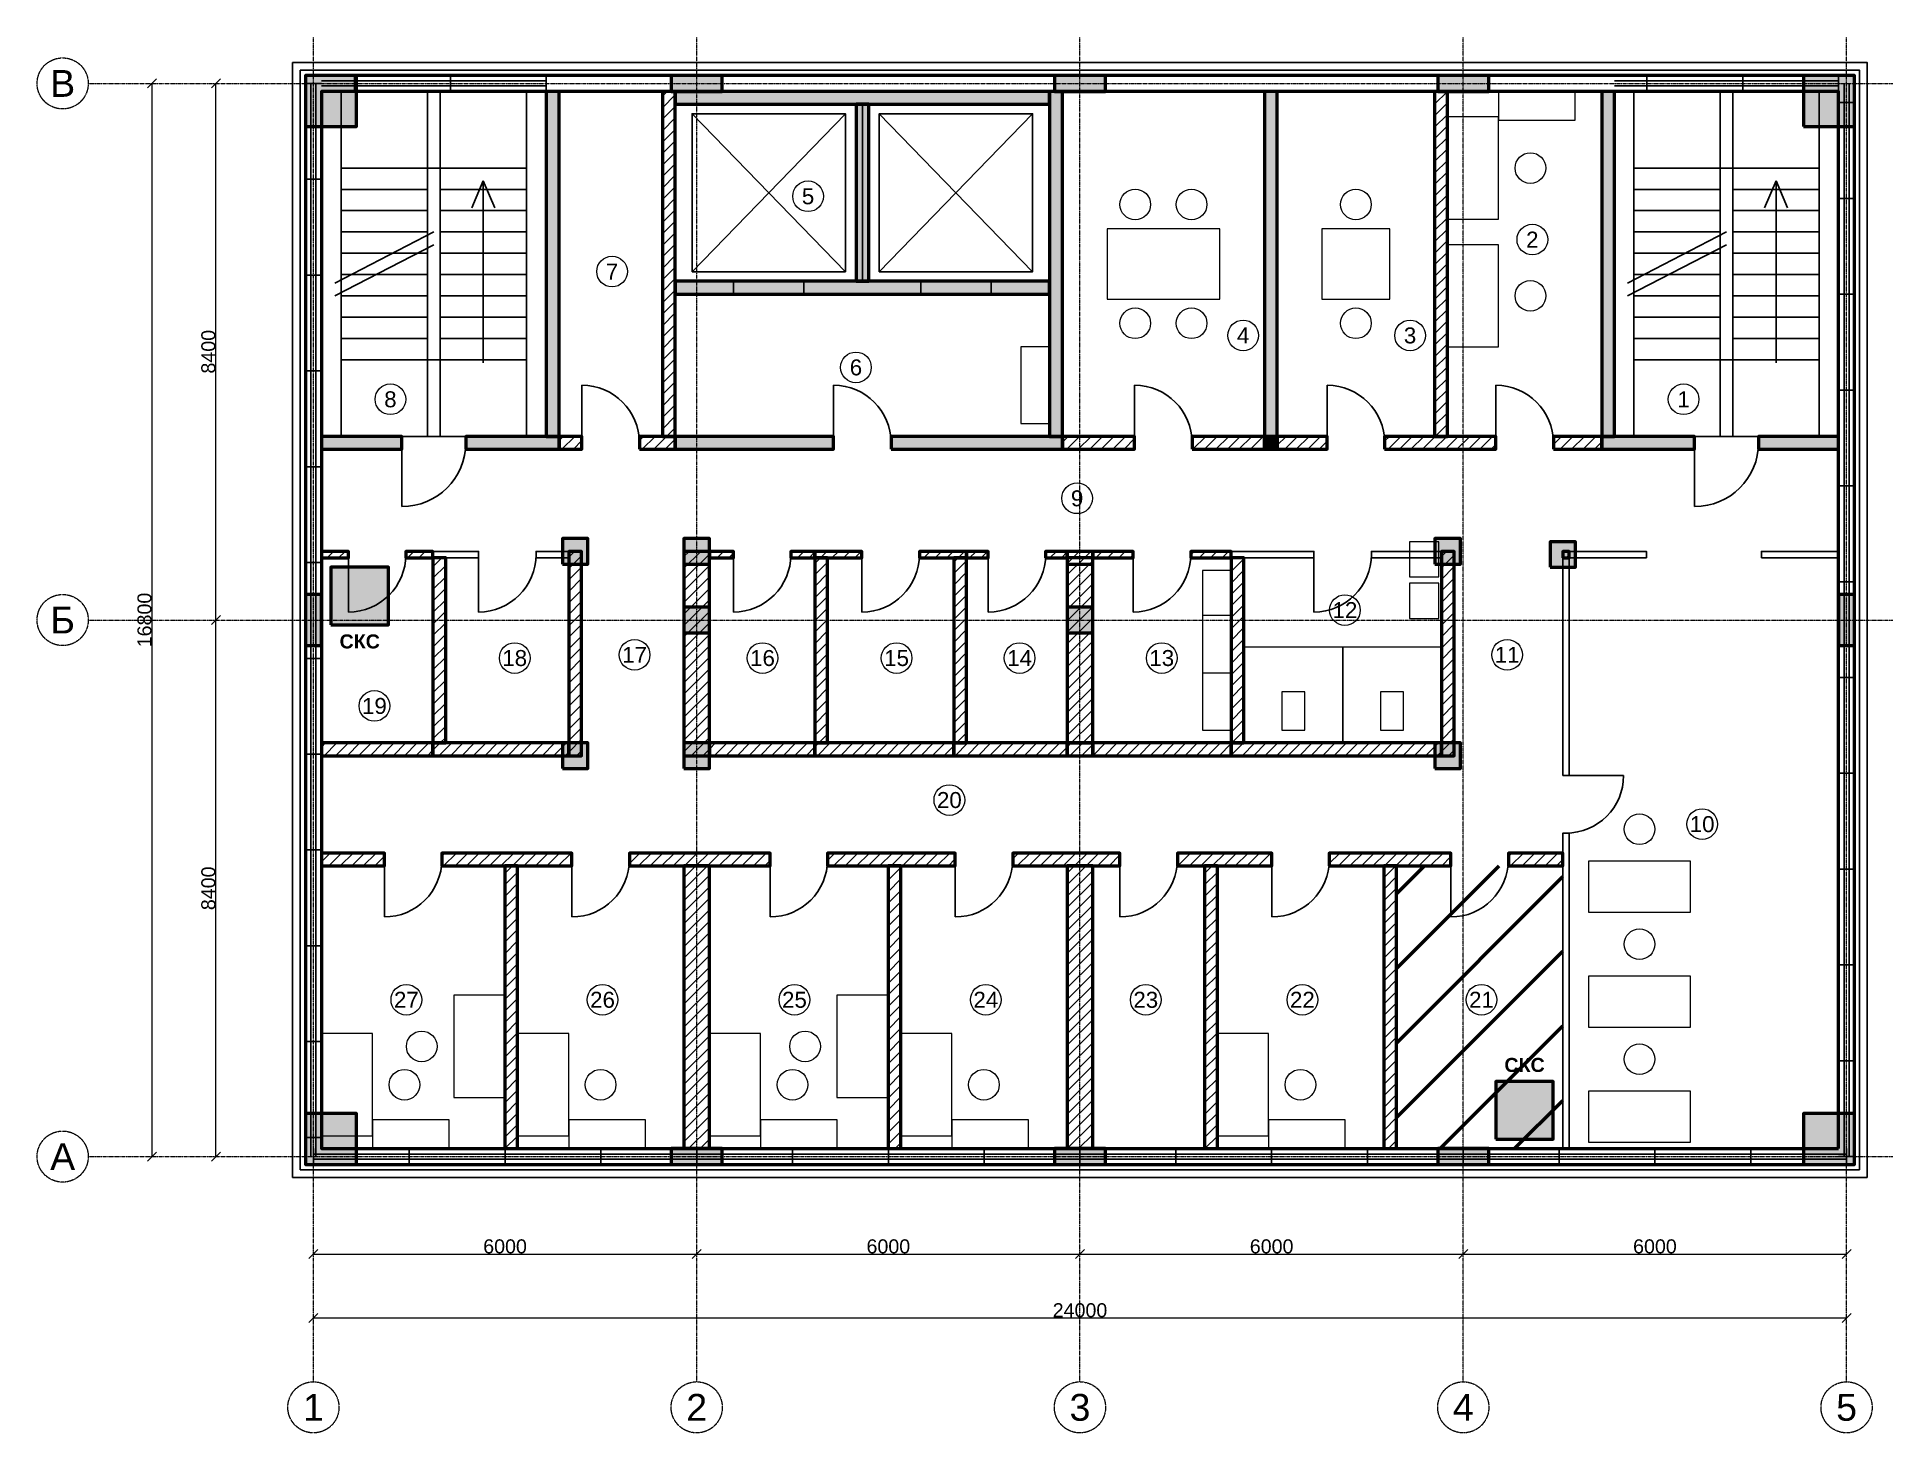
# Model space of a CAD drawing. Header units: millimetres. Extents: x -4325 to 24725, y -4325 to 17525.
import ezdxf
from ezdxf.enums import TextEntityAlignment as Align

# ---------------------------------------------------------------- set-up
doc = ezdxf.new("R2010")
doc.units = ezdxf.units.MM
doc.linetypes.add('CENTER2', pattern=[2.541, 1.587, -0.318, 0.318, -0.318])
for name, color, linetype, lineweight in [('A-ANNO-ROOM', 7, 'CONTINUOUS', 18), ('A-DIMS', 8, 'CONTINUOUS', 13), ('A-DOOR', 3, 'CONTINUOUS', 25), ('A-ELEV', 7, 'CONTINUOUS', 25), ('A-FACADE-PANEL', 8, 'CONTINUOUS', 25), ('A-FURN', 8, 'CONTINUOUS', 18), ('A-GLAZ-RIBBON', 5, 'CONTINUOUS', 25), ('A-GRID', 8, 'CENTER2', 13), ('A-HATCH', 9, 'CONTINUOUS', 9), ('A-OUTLINE', 7, 'CONTINUOUS', 50), ('A-SANI', 8, 'CONTINUOUS', 18), ('A-STAIR', 7, 'CONTINUOUS', 25), ('A-WALL-BLOCK', 9, 'CONTINUOUS', 50), ('A-WALL-GLASS', 4, 'CONTINUOUS', 25), ('A-WALL-RC', 7, 'CONTINUOUS', 50), ('E-SCS-RISER', 1, 'CONTINUOUS', 50), ('E-SERVER-ROOM', 1, 'CONTINUOUS', 50)]:
    doc.layers.add(name, color=color, linetype=linetype, lineweight=lineweight)
doc.styles.add('Arial-Bold', font='arialbd.ttf')
doc.styles.get("Standard").update_dxf_attribs({"font": 'arial.ttf'})

msp = doc.modelspace()

# ---------------------------------------------------------------- hatches: boundary and pattern name
at = {"layer": 'A-HATCH'}
h = msp.add_hatch(dxfattribs=at)
h.set_pattern_fill('ANSI31', scale=40)
h.paths.add_polyline_path([(5463, 11275), (5663, 11275), (5663, 16675), (5663, 16675), (5463, 16675), (5463, 16675)])
h = msp.add_hatch(dxfattribs=at)
h.set_pattern_fill('ANSI31', scale=40)
h.paths.add_polyline_path([(17551, 11275), (17751, 11275), (17751, 16675), (17751, 16675), (17551, 16675), (17551, 16675)])
h = msp.add_hatch(dxfattribs=at)
h.set_pattern_fill('ANSI31', scale=40)
h.paths.add_polyline_path([(3845, 11075), (4204, 11075), (4204, 11275), (3845, 11275)])
h = msp.add_hatch(dxfattribs=at)
h.set_pattern_fill('ANSI31', scale=40)
h.paths.add_polyline_path([(5104, 11075), (5663, 11075), (5663, 11275), (5104, 11275)])
h = msp.add_hatch(dxfattribs=at)
h.set_pattern_fill('ANSI31', scale=40)
h.paths.add_polyline_path([(11724, 11075), (12855.5, 11075), (12855.5, 11275), (11724, 11275)])
h = msp.add_hatch(dxfattribs=at)
h.set_pattern_fill('ANSI31', scale=40)
h.paths.add_polyline_path([(13755.5, 11075), (14887, 11075), (14887, 11275), (13755.5, 11275)])
h = msp.add_hatch(dxfattribs=at)
h.set_pattern_fill('ANSI31', scale=40)
h.paths.add_polyline_path([(15087, 11075), (15869, 11075), (15869, 11275), (15087, 11275)])
h = msp.add_hatch(dxfattribs=at)
h.set_pattern_fill('ANSI31', scale=40)
h.paths.add_polyline_path([(16769, 11075), (18510, 11075), (18510, 11275), (16769, 11275)])
h = msp.add_hatch(dxfattribs=at)
h.set_pattern_fill('ANSI31', scale=40)
h.paths.add_polyline_path([(19410, 11075), (20169, 11075), (20169, 11275), (19410, 11275)])
h = msp.add_hatch(dxfattribs=at)
h.set_pattern_fill('ANSI31', scale=40)
h.paths.add_polyline_path([(125, 9375), (125, 9375), (548, 9375), (548, 9475), (125, 9475), (125, 9475)])
h = msp.add_hatch(dxfattribs=at)
h.set_pattern_fill('ANSI31', scale=40)
h.paths.add_polyline_path([(1448, 9375), (1871, 9375), (1871, 9475), (1448, 9475)])
h = msp.add_hatch(dxfattribs=at)
h.set_pattern_fill('ANSI31', scale=40)
h.paths.add_polyline_path([(1871, 6475), (2071, 6475), (2071, 9375), (1871, 9375)])
h = msp.add_hatch(dxfattribs=at)
h.set_pattern_fill('ANSI31', scale=40)
h.paths.add_polyline_path([(3998, 6275), (4198, 6275), (4198, 9475), (3998, 9475)])
h = msp.add_hatch(dxfattribs=at)
h.set_pattern_fill('ANSI31', scale=40)
h.paths.add_polyline_path([(5800, 6275), (6200, 6275), (6200, 9475), (5800, 9475)])
h = msp.add_hatch(dxfattribs=at)
h.set_pattern_fill('ANSI31', scale=40)
h.paths.add_polyline_path([(6200, 9375), (6574.5, 9375), (6574.5, 9475), (6200, 9475)])
h = msp.add_hatch(dxfattribs=at)
h.set_pattern_fill('ANSI31', scale=40)
h.paths.add_polyline_path([(7474.5, 9375), (7849, 9375), (7849, 9475), (7474.5, 9475)])
h = msp.add_hatch(dxfattribs=at)
h.set_pattern_fill('ANSI31', scale=40)
h.paths.add_polyline_path([(7849, 9375), (8587, 9375), (8587, 9475), (7849, 9475)])
h = msp.add_hatch(dxfattribs=at)
h.set_pattern_fill('ANSI31', scale=40)
h.paths.add_polyline_path([(7849, 6475), (8049, 6475), (8049, 9375), (7849, 9375)])
h = msp.add_hatch(dxfattribs=at)
h.set_pattern_fill('ANSI31', scale=40)
h.paths.add_polyline_path([(9487, 9375), (10225, 9375), (10225, 9475), (9487, 9475)])
h = msp.add_hatch(dxfattribs=at)
h.set_pattern_fill('ANSI31', scale=40)
h.paths.add_polyline_path([(10025, 6475), (10225, 6475), (10225, 9375), (10025, 9375)])
h = msp.add_hatch(dxfattribs=at)
h.set_pattern_fill('ANSI31', scale=40)
h.paths.add_polyline_path([(10225, 9375), (10562.5, 9375), (10562.5, 9475), (10225, 9475)])
h = msp.add_hatch(dxfattribs=at)
h.set_pattern_fill('ANSI31', scale=40)
h.paths.add_polyline_path([(11462.5, 9375), (11800, 9375), (11800, 9475), (11462.5, 9475)])
h = msp.add_hatch(dxfattribs=at)
h.set_pattern_fill('ANSI31', scale=40)
h.paths.add_polyline_path([(11800, 9275), (12200, 9275), (12200, 9475), (11800, 9475)])
h = msp.add_hatch(dxfattribs=at)
h.set_pattern_fill('ANSI31', scale=40)
h.paths.add_polyline_path([(11800, 6475), (12200, 6475), (12200, 9375), (11800, 9375)])
h = msp.add_hatch(dxfattribs=at)
h.set_pattern_fill('ANSI31', scale=40)
h.paths.add_polyline_path([(12200, 9375), (12833.5, 9375), (12833.5, 9475), (12200, 9475)])
h = msp.add_hatch(dxfattribs=at)
h.set_pattern_fill('ANSI31', scale=40)
h.paths.add_polyline_path([(13733.5, 9375), (14367, 9375), (14367, 9475), (13733.5, 9475)])
h = msp.add_hatch(dxfattribs=at)
h.set_pattern_fill('ANSI31', scale=40)
h.paths.add_polyline_path([(14367, 6475), (14567, 6475), (14567, 9375), (14367, 9375)])
h = msp.add_hatch(dxfattribs=at)
h.set_pattern_fill('ANSI31', scale=40)
h.paths.add_polyline_path([(17657, 6275), (17857, 6275), (17857, 9475), (17657, 9475)])
h = msp.add_hatch(dxfattribs=at)
h.set_pattern_fill('ANSI31', scale=40)
h.paths.add_polyline_path([(19559, 9375), (19659, 9375), (19659, 9475), (19559, 9475)])
h = msp.add_hatch(dxfattribs=at)
h.set_pattern_fill('ANSI31', scale=40)
h.paths.add_polyline_path([(125, 6275), (125, 6275), (1871, 6275), (1871, 6475), (125, 6475), (125, 6475)])
h = msp.add_hatch(dxfattribs=at)
h.set_pattern_fill('ANSI31', scale=40)
h.paths.add_polyline_path([(1871, 6275), (3998, 6275), (3998, 6475), (1871, 6475)])
h = msp.add_hatch(dxfattribs=at)
h.set_pattern_fill('ANSI31', scale=40)
h.paths.add_polyline_path([(6200, 6275), (7849, 6275), (7849, 6475), (6200, 6475)])
h = msp.add_hatch(dxfattribs=at)
h.set_pattern_fill('ANSI31', scale=40)
h.paths.add_polyline_path([(7849, 6275), (10025, 6275), (10025, 6475), (7849, 6475)])
h = msp.add_hatch(dxfattribs=at)
h.set_pattern_fill('ANSI31', scale=40)
h.paths.add_polyline_path([(10025, 6275), (11800, 6275), (11800, 6475), (10025, 6475)])
h = msp.add_hatch(dxfattribs=at)
h.set_pattern_fill('ANSI31', scale=40)
h.paths.add_polyline_path([(11800, 6275), (12200, 6275), (12200, 6475), (11800, 6475)])
h = msp.add_hatch(dxfattribs=at)
h.set_pattern_fill('ANSI31', scale=40)
h.paths.add_polyline_path([(12200, 6275), (14367, 6275), (14367, 6475), (12200, 6475)])
h = msp.add_hatch(dxfattribs=at)
h.set_pattern_fill('ANSI31', scale=40)
h.paths.add_polyline_path([(14367, 6275), (17657, 6275), (17657, 6475), (14367, 6475)])
h = msp.add_hatch(dxfattribs=at)
h.set_pattern_fill('ANSI31', scale=40)
h.paths.add_polyline_path([(125, 4552), (125, 4552), (1110.5, 4552), (1110.5, 4752), (125, 4752), (125, 4752)])
h = msp.add_hatch(dxfattribs=at)
h.set_pattern_fill('ANSI31', scale=40)
h.paths.add_polyline_path([(2010.5, 4552), (4048, 4552), (4048, 4752), (2010.5, 4752)])
h = msp.add_hatch(dxfattribs=at)
h.set_pattern_fill('ANSI31', scale=40)
h.paths.add_polyline_path([(4948, 4552), (7148, 4552), (7148, 4752), (4948, 4752)])
h = msp.add_hatch(dxfattribs=at)
h.set_pattern_fill('ANSI31', scale=40)
h.paths.add_polyline_path([(8048, 4552), (10048, 4552), (10048, 4752), (8048, 4752)])
h = msp.add_hatch(dxfattribs=at)
h.set_pattern_fill('ANSI31', scale=40)
h.paths.add_polyline_path([(10948, 4552), (12625.5, 4552), (12625.5, 4752), (10948, 4752)])
h = msp.add_hatch(dxfattribs=at)
h.set_pattern_fill('ANSI31', scale=40)
h.paths.add_polyline_path([(13525.5, 4552), (15003, 4552), (15003, 4752), (13525.5, 4752)])
h = msp.add_hatch(dxfattribs=at)
h.set_pattern_fill('ANSI31', scale=40)
h.paths.add_polyline_path([(15903, 4552), (17807, 4552), (17807, 4752), (15903, 4752)])
h = msp.add_hatch(dxfattribs=at)
h.set_pattern_fill('ANSI31', scale=40)
h.paths.add_polyline_path([(18707, 4552), (19559, 4552), (19559, 4752), (18707, 4752)])
h = msp.add_hatch(dxfattribs=at)
h.set_pattern_fill('ANSI31', scale=40)
h.paths.add_polyline_path([(2996, 125), (3196, 125), (3196, 125), (3196, 4552), (2996, 4552), (2996, 125)])
h = msp.add_hatch(dxfattribs=at)
h.set_pattern_fill('ANSI31', scale=40)
h.paths.add_polyline_path([(5800, 125), (6200, 125), (6200, 125), (6200, 4552), (5800, 4552), (5800, 125)])
h = msp.add_hatch(dxfattribs=at)
h.set_pattern_fill('ANSI31', scale=40)
h.paths.add_polyline_path([(8996, 125), (9196, 125), (9196, 125), (9196, 4552), (8996, 4552), (8996, 125)])
h = msp.add_hatch(dxfattribs=at)
h.set_pattern_fill('ANSI31', scale=40)
h.paths.add_polyline_path([(11800, 125), (12200, 125), (12200, 125), (12200, 4552), (11800, 4552), (11800, 125)])
h = msp.add_hatch(dxfattribs=at)
h.set_pattern_fill('ANSI31', scale=40)
h.paths.add_polyline_path([(13951, 125), (14151, 125), (14151, 125), (14151, 4552), (13951, 4552), (13951, 125)])
h = msp.add_hatch(dxfattribs=at)
h.set_pattern_fill('ANSI31', scale=40)
h.paths.add_polyline_path([(16755, 125), (16955, 125), (16955, 125), (16955, 4552), (16755, 4552), (16755, 125)])
at = {"layer": 'A-WALL-RC'}
h = msp.add_hatch(color=7, dxfattribs=at)
h.dxf.hatch_style = 1
h.paths.add_polyline_path([(-125, 16125), (675, 16125), (675, 16925), (-125, 16925)])
h = msp.add_hatch(color=7, dxfattribs=at)
h.dxf.hatch_style = 1
h.paths.add_polyline_path([(5600, 16675), (6400, 16675), (6400, 16925), (5600, 16925)])
h = msp.add_hatch(color=7, dxfattribs=at)
h.dxf.hatch_style = 1
h.paths.add_polyline_path([(11600, 16675), (12400, 16675), (12400, 16925), (11600, 16925)])
h = msp.add_hatch(color=7, dxfattribs=at)
h.dxf.hatch_style = 1
h.paths.add_polyline_path([(17600, 16675), (18400, 16675), (18400, 16925), (17600, 16925)])
h = msp.add_hatch(color=7, dxfattribs=at)
h.dxf.hatch_style = 1
h.paths.add_polyline_path([(23325, 16125), (24125, 16125), (24125, 16925), (23325, 16925)])
h = msp.add_hatch(color=7, dxfattribs=at)
h.dxf.hatch_style = 1
h.paths.add_polyline_path([(3645, 11275), (3845, 11275), (3845, 16675), (3845, 16675), (3645, 16675), (3645, 16675)])
h = msp.add_hatch(color=7, dxfattribs=at)
h.dxf.hatch_style = 1
h.paths.add_polyline_path([(5663, 16475), (11524, 16475), (11524, 16675), (11524, 16675), (5663, 16675), (5663, 16675)])
h = msp.add_hatch(color=7, dxfattribs=at)
h.dxf.hatch_style = 1
h.paths.add_polyline_path([(11524, 11275), (11724, 11275), (11724, 16675), (11724, 16675), (11524, 16675), (11524, 16675)])
h = msp.add_hatch(color=7, dxfattribs=at)
h.dxf.hatch_style = 1
h.paths.add_polyline_path([(14887, 11275), (15087, 11275), (15087, 16675), (15087, 16675), (14887, 16675), (14887, 16675)])
h = msp.add_hatch(color=7, dxfattribs=at)
h.dxf.hatch_style = 1
h.paths.add_polyline_path([(20169, 11275), (20369, 11275), (20369, 16675), (20369, 16675), (20169, 16675), (20169, 16675)])
h = msp.add_hatch(color=7, dxfattribs=at)
h.dxf.hatch_style = 1
h.paths.add_polyline_path([(8494, 13703), (8694, 13703), (8694, 16475), (8494, 16475)])
h = msp.add_hatch(color=7, dxfattribs=at)
h.dxf.hatch_style = 1
h.paths.add_polyline_path([(5663, 13503), (11524, 13503), (11524, 13703), (5663, 13703)])
h = msp.add_hatch(color=7, dxfattribs=at)
h.dxf.hatch_style = 1
h.paths.add_polyline_path([(125, 11075), (125, 11075), (1385, 11075), (1385, 11275), (125, 11275), (125, 11275)])
h = msp.add_hatch(color=7, dxfattribs=at)
h.dxf.hatch_style = 1
h.paths.add_polyline_path([(2385, 11075), (3845, 11075), (3845, 11275), (2385, 11275)])
h = msp.add_hatch(color=7, dxfattribs=at)
h.dxf.hatch_style = 1
h.paths.add_polyline_path([(5663, 11075), (8143.5, 11075), (8143.5, 11275), (5663, 11275)])
h = msp.add_hatch(color=7, dxfattribs=at)
h.dxf.hatch_style = 1
h.paths.add_polyline_path([(9043.5, 11075), (11724, 11075), (11724, 11275), (9043.5, 11275)])
h = msp.add_hatch(color=7, dxfattribs=at)
h.dxf.hatch_style = 1
h.paths.add_polyline_path([(14887, 11075), (15087, 11075), (15087, 11275), (14887, 11275)])
h = msp.add_hatch(color=7, dxfattribs=at)
h.dxf.hatch_style = 1
h.paths.add_polyline_path([(20169, 11075), (21622, 11075), (21622, 11275), (20169, 11275)])
h = msp.add_hatch(color=7, dxfattribs=at)
h.dxf.hatch_style = 1
h.paths.add_polyline_path([(22622, 11075), (23875, 11075), (23875, 11075), (23875, 11275), (23875, 11275), (22622, 11275)])
h = msp.add_hatch(color=7, dxfattribs=at)
h.dxf.hatch_style = 1
h.paths.add_polyline_path([(3898, 9275), (4298, 9275), (4298, 9675), (3898, 9675)])
h = msp.add_hatch(color=7, dxfattribs=at)
h.dxf.hatch_style = 1
h.paths.add_polyline_path([(5800, 9275), (6200, 9275), (6200, 9675), (5800, 9675)])
h = msp.add_hatch(color=7, dxfattribs=at)
h.dxf.hatch_style = 1
h.paths.add_polyline_path([(17557, 9275), (17957, 9275), (17957, 9675), (17557, 9675)])
h = msp.add_hatch(color=7, dxfattribs=at)
h.dxf.hatch_style = 1
h.paths.add_polyline_path([(19359, 9225), (19759, 9225), (19759, 9625), (19359, 9625)])
h = msp.add_hatch(color=7, dxfattribs=at)
h.dxf.hatch_style = 1
h.paths.add_polyline_path([(-125, 8000), (125, 8000), (125, 8800), (-125, 8800)])
h = msp.add_hatch(color=7, dxfattribs=at)
h.dxf.hatch_style = 1
h.paths.add_polyline_path([(23875, 8000), (24125, 8000), (24125, 8800), (23875, 8800)])
h = msp.add_hatch(color=7, dxfattribs=at)
h.dxf.hatch_style = 1
h.paths.add_polyline_path([(5800, 8200), (6200, 8200), (6200, 8600), (5800, 8600)])
h = msp.add_hatch(color=7, dxfattribs=at)
h.dxf.hatch_style = 1
h.paths.add_polyline_path([(11800, 8200), (12200, 8200), (12200, 8600), (11800, 8600)])
h = msp.add_hatch(color=7, dxfattribs=at)
h.dxf.hatch_style = 1
h.paths.add_polyline_path([(3898, 6075), (4298, 6075), (4298, 6475), (3898, 6475)])
h = msp.add_hatch(color=7, dxfattribs=at)
h.dxf.hatch_style = 1
h.paths.add_polyline_path([(5800, 6075), (6200, 6075), (6200, 6475), (5800, 6475)])
h = msp.add_hatch(color=7, dxfattribs=at)
h.dxf.hatch_style = 1
h.paths.add_polyline_path([(17557, 6075), (17957, 6075), (17957, 6475), (17557, 6475)])
h = msp.add_hatch(color=7, dxfattribs=at)
h.dxf.hatch_style = 1
h.paths.add_polyline_path([(-125, -125), (675, -125), (675, 675), (-125, 675)])
h = msp.add_hatch(color=7, dxfattribs=at)
h.dxf.hatch_style = 1
h.paths.add_polyline_path([(23325, -125), (24125, -125), (24125, 675), (23325, 675)])
h = msp.add_hatch(color=7, dxfattribs=at)
h.dxf.hatch_style = 1
h.paths.add_polyline_path([(5600, -125), (6400, -125), (6400, 125), (5600, 125)])
h = msp.add_hatch(color=7, dxfattribs=at)
h.dxf.hatch_style = 1
h.paths.add_polyline_path([(11600, -125), (12400, -125), (12400, 125), (11600, 125)])
h = msp.add_hatch(color=7, dxfattribs=at)
h.dxf.hatch_style = 1
h.paths.add_polyline_path([(17600, -125), (18400, -125), (18400, 125), (17600, 125)])
at = {"layer": 'E-SCS-RISER'}
h = msp.add_hatch(color=7, dxfattribs=at)
h.dxf.hatch_style = 1
h.paths.add_polyline_path([(275, 8325), (1175, 8325), (1175, 9225), (275, 9225)])
h = msp.add_hatch(color=7, dxfattribs=at)
h.dxf.hatch_style = 1
h.paths.add_polyline_path([(18509, 275), (19409, 275), (19409, 1175), (18509, 1175)])
at = {"layer": 'E-SERVER-ROOM'}
h = msp.add_hatch(dxfattribs=at)
h.set_pattern_fill('ANSI31', scale=260)
h.paths.add_polyline_path([(16955, 125), (19559, 125), (19559, 4552), (16955, 4552)])

# ---------------------------------------------------------------- linework, layer by layer
at = {"layer": 'A-ANNO-ROOM'}
for centre in [(7743, 15033), (19081, 14355), (4675, 13855), (14554, 12855), (17167, 12855), (8493, 12355), (1205, 11855), (21449, 11855), (11955, 10305), (16147, 8555), (3151, 7805), (5028, 7855), (7030, 7805), (9129, 7805), (11055, 7805), (13280, 7805), (18687, 7855), (955, 7055), (9955, 5582), (21739, 5205), (1455, 2455), (4526, 2455), (7530, 2455), (10526, 2455), (13030, 2455), (15481, 2455), (18285, 2455)]:
    msp.add_circle(centre, 240, dxfattribs=at)
at = {"layer": 'A-DIMS'}
for p, q in [((-2595.71, 16729.29), (-2454.29, 16870.71)), ((-1595.71, 16729.29), (-1454.29, 16870.71)), ((-2525, 0), (-2525, 16800)), ((-1525, 8400), (-1525, 16800)), ((-1595.71, 8329.29), (-1454.29, 8470.71)), ((-1595.71, 8329.29), (-1454.29, 8470.71)), ((-1525, 0), (-1525, 8400)), ((-2595.71, -70.71), (-2454.29, 70.71)), ((-1595.71, -70.71), (-1454.29, 70.71)), ((-70.71, -1595.71), (70.71, -1454.29)), ((0, -1525), (6000, -1525)), ((5929.29, -1595.71), (6070.71, -1454.29)), ((5929.29, -1595.71), (6070.71, -1454.29)), ((6000, -1525), (12000, -1525)), ((11929.29, -1595.71), (12070.71, -1454.29)), ((11929.29, -1595.71), (12070.71, -1454.29)), ((12000, -1525), (18000, -1525)), ((17929.29, -1595.71), (18070.71, -1454.29)), ((17929.29, -1595.71), (18070.71, -1454.29)), ((18000, -1525), (24000, -1525)), ((23929.29, -1595.71), (24070.71, -1454.29)), ((-70.71, -2595.71), (70.71, -2454.29)), ((0, -2525), (24000, -2525)), ((23929.29, -2595.71), (24070.71, -2454.29))]:
    msp.add_line(p, q, dxfattribs=at)
at = {"layer": 'A-DOOR'}
for p, q in [((6578.25, 13503), (6578.25, 13703)), ((7678.25, 13503), (7678.25, 13703)), ((9508.75, 13503), (9508.75, 13703)), ((10608.75, 13503), (10608.75, 13703)), ((4204, 11175), (4204, 12075)), ((8143.5, 11175), (8143.5, 12075)), ((12855.5, 11175), (12855.5, 12075)), ((15869, 11175), (15869, 12075)), ((18510, 11175), (18510, 12075)), ((1385, 11075), (1385, 11275)), ((1385, 11175), (1385, 10175)), ((2385, 11075), (2385, 11275)), ((4204, 11075), (4204, 11275)), ((5104, 11075), (5104, 11275)), ((8143.5, 11075), (8143.5, 11275)), ((9043.5, 11075), (9043.5, 11275)), ((12855.5, 11075), (12855.5, 11275)), ((13755.5, 11075), (13755.5, 11275)), ((15869, 11075), (15869, 11275)), ((16769, 11075), (16769, 11275)), ((18510, 11075), (18510, 11275)), ((19410, 11075), (19410, 11275)), ((21622, 11075), (21622, 11275)), ((21622, 11175), (21622, 10175)), ((22622, 11075), (22622, 11275)), ((548, 9375), (548, 9475)), ((548, 9425), (548, 8525)), ((1448, 9375), (1448, 9475)), ((2584.5, 9375), (2584.5, 9475)), ((2584.5, 9425), (2584.5, 8525)), ((3484.5, 9375), (3484.5, 9475)), ((6574.5, 9375), (6574.5, 9475)), ((6574.5, 9425), (6574.5, 8525)), ((7474.5, 9375), (7474.5, 9475)), ((8587, 9375), (8587, 9475)), ((8587, 9425), (8587, 8525)), ((9487, 9375), (9487, 9475)), ((10562.5, 9375), (10562.5, 9475)), ((10562.5, 9425), (10562.5, 8525)), ((11462.5, 9375), (11462.5, 9475)), ((12833.5, 9375), (12833.5, 9475)), ((12833.5, 9425), (12833.5, 8525)), ((13733.5, 9375), (13733.5, 9475)), ((15662, 9375), (15662, 9475)), ((15662, 9425), (15662, 8525)), ((16562, 9375), (16562, 9475)), ((20867, 9375), (20867, 9475)), ((22667, 9375), (22667, 9475)), ((19559, 5963.5), (19659, 5963.5)), ((19609, 5963.5), (20509, 5963.5)), ((19559, 5063.5), (19659, 5063.5)), ((1110.5, 4552), (1110.5, 4752)), ((1110.5, 4652), (1110.5, 3752)), ((2010.5, 4552), (2010.5, 4752)), ((4048, 4552), (4048, 4752)), ((4048, 4652), (4048, 3752)), ((4948, 4552), (4948, 4752)), ((7148, 4552), (7148, 4752)), ((7148, 4652), (7148, 3752)), ((8048, 4552), (8048, 4752)), ((10048, 4552), (10048, 4752)), ((10048, 4652), (10048, 3752)), ((10948, 4552), (10948, 4752)), ((12625.5, 4552), (12625.5, 4752)), ((12625.5, 4652), (12625.5, 3752)), ((13525.5, 4552), (13525.5, 4752)), ((15003, 4552), (15003, 4752)), ((15003, 4652), (15003, 3752)), ((15903, 4552), (15903, 4752)), ((17807, 4552), (17807, 4752)), ((17807, 4652), (17807, 3752)), ((18707, 4552), (18707, 4752))]:
    msp.add_line(p, q, dxfattribs=at)
for centre, radius, start, end in [((4204, 11175), 900, 0, 90), ((8143.5, 11175), 900, 0, 90), ((12855.5, 11175), 900, 0, 90), ((15869, 11175), 900, 0, 90), ((18510, 11175), 900, 0, 90), ((1385, 11175), 1000, -90, 0), ((21622, 11175), 1000, -90, 0), ((548, 9425), 900, -90, 0), ((2584.5, 9425), 900, -90, 0), ((6574.5, 9425), 900, -90, 0), ((8587, 9425), 900, -90, 0), ((10562.5, 9425), 900, -90, 0), ((12833.5, 9425), 900, -90, 0), ((15662, 9425), 900, -90, 0), ((19609, 5963.5), 900, -90, 0), ((1110.5, 4652), 900, -90, 0), ((4048, 4652), 900, -90, 0), ((7148, 4652), 900, -90, 0), ((10048, 4652), 900, -90, 0), ((12625.5, 4652), 900, -90, 0), ((15003, 4652), 900, -90, 0), ((17807, 4652), 900, -90, 0)]:
    msp.add_arc(centre, radius, start, end, dxfattribs=at)
at = {"layer": 'A-ELEV'}
for p, q in [((5928.25, 13853), (8328.25, 16325)), ((5928.25, 16325), (8328.25, 13853)), ((8593.5, 13703), (8593.5, 16475)), ((8858.75, 13853), (11258.75, 16325)), ((8858.75, 16325), (11258.75, 13853))]:
    msp.add_line(p, q, dxfattribs=at)
for points in [[(5928.25, 13853), (8328.25, 13853), (8328.25, 16325), (5928.25, 16325)], [(8858.75, 13853), (11258.75, 13853), (11258.75, 16325), (8858.75, 16325)]]:
    msp.add_lwpolyline(points, close=True, dxfattribs=at)
at = {"layer": 'A-FACADE-PANEL'}
for points in [[(24325, -325), (24325, 17125), (-325, 17125), (-325, -325)], [(24205, -205), (24205, 17005), (-205, 17005), (-205, -205)]]:
    msp.add_lwpolyline(points, close=True, dxfattribs=at)
at = {"layer": 'A-FURN'}
for p, q in [((13917, 8475), (14367, 8475)), ((13917, 7575), (14367, 7575))]:
    msp.add_line(p, q, dxfattribs=at)
for points in [[(18551, 16225), (19751, 16225), (19751, 16675), (18551, 16675)], [(17751, 14675), (18551, 14675), (18551, 16275), (17751, 16275)], [(12424, 13425), (14187, 13425), (14187, 14525), (12424, 14525)], [(15787, 13425), (16851, 13425), (16851, 14525), (15787, 14525)], [(17751, 12675), (18551, 12675), (18551, 14275), (17751, 14275)], [(11074, 11475), (11524, 11475), (11524, 12675), (11074, 12675)], [(13917, 6675), (14367, 6675), (14367, 9175), (13917, 9175)], [(19959, 3825), (21559, 3825), (21559, 4625), (19959, 4625)], [(19959, 2025), (21559, 2025), (21559, 2825), (19959, 2825)], [(2196, 925), (2996, 925), (2996, 2525), (2196, 2525)], [(8196, 925), (8996, 925), (8996, 2525), (8196, 2525)], [(125, 325), (925, 325), (925, 1925), (125, 1925)], [(3196, 325), (3996, 325), (3996, 1925), (3196, 1925)], [(6200, 325), (7000, 325), (7000, 1925), (6200, 1925)], [(9196, 325), (9996, 325), (9996, 1925), (9196, 1925)], [(14151, 325), (14951, 325), (14951, 1925), (14151, 1925)], [(19959, 225), (21559, 225), (21559, 1025), (19959, 1025)], [(925, 125), (2125, 125), (2125, 575), (925, 575)], [(3996, 125), (5196, 125), (5196, 575), (3996, 575)], [(7000, 125), (8200, 125), (8200, 575), (7000, 575)], [(9996, 125), (11196, 125), (11196, 575), (9996, 575)], [(14951, 125), (16151, 125), (16151, 575), (14951, 575)]]:
    msp.add_lwpolyline(points, close=True, dxfattribs=at)
for centre in [(19051, 15475), (12864.75, 14905), (13746.25, 14905), (16319, 14905), (19051, 13475), (12864.75, 13045), (13746.25, 13045), (16319, 13045), (20759, 5125), (20759, 3325), (1696, 1725), (7696, 1725), (20759, 1525), (1425, 1125), (4496, 1125), (7500, 1125), (10496, 1125), (15451, 1125)]:
    msp.add_circle(centre, 240, dxfattribs=at)
at = {"layer": 'A-GLAZ-RIBBON'}
for p, q in [((645, 16675), (645, 16925)), ((2145, 16675), (2145, 16925)), ((3645, 16675), (3645, 16925)), ((20875, 16675), (20875, 16925)), ((22375, 16675), (22375, 16925)), ((23875, 16675), (23875, 16925)), ((125, 16800), (-125, 16800)), ((-40, 16800), (-40, 0)), ((40, 16800), (40, 0)), ((3645, 16840), (125, 16840)), ((3645, 16760), (125, 16760)), ((23875, 16840), (20369, 16840)), ((23875, 16760), (20369, 16760)), ((23960, 0), (23960, 16800)), ((24040, 0), (24040, 16800)), ((23875, 16500), (24125, 16500)), ((125, 15300), (-125, 15300)), ((23875, 15000), (24125, 15000)), ((125, 13800), (-125, 13800)), ((23875, 13500), (24125, 13500)), ((125, 12300), (-125, 12300)), ((23875, 12000), (24125, 12000)), ((125, 10800), (-125, 10800)), ((23875, 10500), (24125, 10500)), ((125, 9300), (-125, 9300)), ((23875, 9000), (24125, 9000)), ((125, 7800), (-125, 7800)), ((23875, 7500), (24125, 7500)), ((125, 6300), (-125, 6300)), ((23875, 6000), (24125, 6000)), ((125, 4800), (-125, 4800)), ((23875, 4500), (24125, 4500)), ((125, 3300), (-125, 3300)), ((23875, 3000), (24125, 3000)), ((125, 1800), (-125, 1800)), ((23875, 1500), (24125, 1500)), ((125, 300), (-125, 300)), ((0, 125), (0, -125)), ((0, 40), (24000, 40)), ((1500, 125), (1500, -125)), ((3000, 125), (3000, -125)), ((4500, 125), (4500, -125)), ((6000, 125), (6000, -125)), ((7500, 125), (7500, -125)), ((9000, 125), (9000, -125)), ((10500, 125), (10500, -125)), ((12000, 125), (12000, -125)), ((13500, 125), (13500, -125)), ((15000, 125), (15000, -125)), ((16500, 125), (16500, -125)), ((18000, 125), (18000, -125)), ((19500, 125), (19500, -125)), ((21000, 125), (21000, -125)), ((22500, 125), (22500, -125)), ((23875, 0), (24125, 0)), ((24000, 125), (24000, -125)), ((0, -40), (24000, -40))]:
    msp.add_line(p, q, dxfattribs=at)
at = {"layer": 'A-GRID'}
for p, q in [((0, -3525), (0, 17525)), ((6000, -3525), (6000, 17525)), ((12000, -3525), (12000, 17525)), ((18000, -3525), (18000, 17525)), ((24000, -3525), (24000, 17525)), ((-3525, 16800), (24725, 16800)), ((-3525, 8400), (24725, 8400)), ((-3525, 0), (24725, 0))]:
    msp.add_line(p, q, dxfattribs=at)
for centre in [(-3925, 16800), (-3925, 8400), (-3925, 0), (0, -3925), (6000, -3925), (12000, -3925), (18000, -3925), (24000, -3925)]:
    msp.add_circle(centre, 400, dxfattribs=at)
at = {"layer": 'A-OUTLINE'}
for points in [[(24125, -125), (24125, 16925), (-125, 16925), (-125, -125)], [(23875, 125), (23875, 16675), (125, 16675), (125, 125)]]:
    msp.add_lwpolyline(points, close=True, dxfattribs=at)
at = {"layer": 'A-SANI'}
for points in [[(17157, 9075), (17617, 9075), (17617, 9625), (17157, 9625)], [(17157, 8425), (17617, 8425), (17617, 8975), (17157, 8975)], [(14567, 6475), (16112, 6475), (16112, 7975), (14567, 7975)], [(16112, 6475), (17657, 6475), (17657, 7975), (16112, 7975)], [(15159.5, 6675), (15519.5, 6675), (15519.5, 7275), (15159.5, 7275)], [(16704.5, 6675), (17064.5, 6675), (17064.5, 7275), (16704.5, 7275)]]:
    msp.add_lwpolyline(points, close=True, dxfattribs=at)
at = {"layer": 'A-STAIR'}
for p, q in [((435, 15475), (1785, 15475)), ((435, 15475), (3335, 15475)), ((1985, 15475), (3335, 15475)), ((20672, 15475), (22022, 15475)), ((20672, 15475), (23572, 15475)), ((22222, 15475), (23572, 15475)), ((435, 15141.67), (1785, 15141.67)), ((1985, 15141.67), (3335, 15141.67)), ((2660, 15275), (2480, 14855)), ((2660, 12425), (2660, 15275)), ((2660, 15275), (2840, 14855)), ((20672, 15141.67), (22022, 15141.67)), ((22222, 15141.67), (23572, 15141.67)), ((22897, 15275), (22717, 14855)), ((22897, 12425), (22897, 15275)), ((22897, 15275), (23077, 14855)), ((435, 14808.33), (1785, 14808.33)), ((1985, 14808.33), (3335, 14808.33)), ((20672, 14808.33), (22022, 14808.33)), ((22222, 14808.33), (23572, 14808.33)), ((335, 13675), (1885, 14475)), ((335, 13475), (1885, 14275)), ((435, 14475), (1785, 14475)), ((1985, 14475), (3335, 14475)), ((20572, 13675), (22122, 14475)), ((20572, 13475), (22122, 14275)), ((20672, 14475), (22022, 14475)), ((22222, 14475), (23572, 14475)), ((435, 14141.67), (1785, 14141.67)), ((1985, 14141.67), (3335, 14141.67)), ((20672, 14141.67), (22022, 14141.67)), ((22222, 14141.67), (23572, 14141.67)), ((435, 13808.33), (1785, 13808.33)), ((1985, 13808.33), (3335, 13808.33)), ((20672, 13808.33), (22022, 13808.33)), ((22222, 13808.33), (23572, 13808.33)), ((435, 13475), (1785, 13475)), ((1985, 13475), (3335, 13475)), ((20672, 13475), (22022, 13475)), ((22222, 13475), (23572, 13475)), ((435, 13141.67), (1785, 13141.67)), ((1985, 13141.67), (3335, 13141.67)), ((20672, 13141.67), (22022, 13141.67)), ((22222, 13141.67), (23572, 13141.67)), ((435, 12808.33), (1785, 12808.33)), ((1985, 12808.33), (3335, 12808.33)), ((20672, 12808.33), (22022, 12808.33)), ((22222, 12808.33), (23572, 12808.33)), ((435, 12475), (3335, 12475)), ((20672, 12475), (23572, 12475))]:
    msp.add_line(p, q, dxfattribs=at)
for points in [[(435, 11275), (1785, 11275), (1785, 16675), (435, 16675)], [(1785, 11275), (1985, 11275), (1985, 16675), (1785, 16675)], [(1985, 11275), (3335, 11275), (3335, 16675), (1985, 16675)], [(20672, 11275), (22022, 11275), (22022, 16675), (20672, 16675)], [(22022, 11275), (22222, 11275), (22222, 16675), (22022, 16675)], [(22222, 11275), (23572, 11275), (23572, 16675), (22222, 16675)]]:
    msp.add_lwpolyline(points, close=True, dxfattribs=at)
at = {"layer": 'A-WALL-BLOCK'}
for points in [[(5463, 11275), (5663, 11275), (5663, 16675), (5663, 16675), (5463, 16675), (5463, 16675)], [(17551, 11275), (17751, 11275), (17751, 16675), (17751, 16675), (17551, 16675), (17551, 16675)], [(3845, 11075), (4204, 11075), (4204, 11275), (3845, 11275)], [(5104, 11075), (5663, 11075), (5663, 11275), (5104, 11275)], [(11724, 11075), (12855.5, 11075), (12855.5, 11275), (11724, 11275)], [(13755.5, 11075), (14887, 11075), (14887, 11275), (13755.5, 11275)], [(15087, 11075), (15869, 11075), (15869, 11275), (15087, 11275)], [(16769, 11075), (18510, 11075), (18510, 11275), (16769, 11275)], [(19410, 11075), (20169, 11075), (20169, 11275), (19410, 11275)], [(125, 9375), (125, 9375), (548, 9375), (548, 9475), (125, 9475), (125, 9475)], [(1448, 9375), (1871, 9375), (1871, 9475), (1448, 9475)], [(1871, 6475), (2071, 6475), (2071, 9375), (1871, 9375)], [(3998, 6275), (4198, 6275), (4198, 9475), (3998, 9475)], [(5800, 6275), (6200, 6275), (6200, 9475), (5800, 9475)], [(6200, 9375), (6574.5, 9375), (6574.5, 9475), (6200, 9475)], [(7474.5, 9375), (7849, 9375), (7849, 9475), (7474.5, 9475)], [(7849, 9375), (8587, 9375), (8587, 9475), (7849, 9475)], [(7849, 6475), (8049, 6475), (8049, 9375), (7849, 9375)], [(9487, 9375), (10225, 9375), (10225, 9475), (9487, 9475)], [(10025, 6475), (10225, 6475), (10225, 9375), (10025, 9375)], [(10225, 9375), (10562.5, 9375), (10562.5, 9475), (10225, 9475)], [(11462.5, 9375), (11800, 9375), (11800, 9475), (11462.5, 9475)], [(11800, 9275), (12200, 9275), (12200, 9475), (11800, 9475)], [(11800, 6475), (12200, 6475), (12200, 9375), (11800, 9375)], [(12200, 9375), (12833.5, 9375), (12833.5, 9475), (12200, 9475)], [(13733.5, 9375), (14367, 9375), (14367, 9475), (13733.5, 9475)], [(14367, 6475), (14567, 6475), (14567, 9375), (14367, 9375)], [(17657, 6275), (17857, 6275), (17857, 9475), (17657, 9475)], [(19559, 9375), (19659, 9375), (19659, 9475), (19559, 9475)], [(125, 6275), (125, 6275), (1871, 6275), (1871, 6475), (125, 6475), (125, 6475)], [(1871, 6275), (3998, 6275), (3998, 6475), (1871, 6475)], [(6200, 6275), (7849, 6275), (7849, 6475), (6200, 6475)], [(7849, 6275), (10025, 6275), (10025, 6475), (7849, 6475)], [(10025, 6275), (11800, 6275), (11800, 6475), (10025, 6475)], [(11800, 6275), (12200, 6275), (12200, 6475), (11800, 6475)], [(12200, 6275), (14367, 6275), (14367, 6475), (12200, 6475)], [(14367, 6275), (17657, 6275), (17657, 6475), (14367, 6475)], [(125, 4552), (125, 4552), (1110.5, 4552), (1110.5, 4752), (125, 4752), (125, 4752)], [(2010.5, 4552), (4048, 4552), (4048, 4752), (2010.5, 4752)], [(4948, 4552), (7148, 4552), (7148, 4752), (4948, 4752)], [(8048, 4552), (10048, 4552), (10048, 4752), (8048, 4752)], [(10948, 4552), (12625.5, 4552), (12625.5, 4752), (10948, 4752)], [(13525.5, 4552), (15003, 4552), (15003, 4752), (13525.5, 4752)], [(15903, 4552), (17807, 4552), (17807, 4752), (15903, 4752)], [(18707, 4552), (19559, 4552), (19559, 4752), (18707, 4752)], [(2996, 125), (3196, 125), (3196, 125), (3196, 4552), (2996, 4552), (2996, 125)], [(5800, 125), (6200, 125), (6200, 125), (6200, 4552), (5800, 4552), (5800, 125)], [(8996, 125), (9196, 125), (9196, 125), (9196, 4552), (8996, 4552), (8996, 125)], [(11800, 125), (12200, 125), (12200, 125), (12200, 4552), (11800, 4552), (11800, 125)], [(13951, 125), (14151, 125), (14151, 125), (14151, 4552), (13951, 4552), (13951, 125)], [(16755, 125), (16955, 125), (16955, 125), (16955, 4552), (16755, 4552), (16755, 125)]]:
    msp.add_lwpolyline(points, close=True, dxfattribs=at)
at = {"layer": 'A-WALL-GLASS'}
for points in [[(1871, 9375), (2584.5, 9375), (2584.5, 9475), (1871, 9475)], [(3484.5, 9375), (3998, 9375), (3998, 9475), (3484.5, 9475)], [(14367, 9375), (15662, 9375), (15662, 9475), (14367, 9475)], [(16562, 9375), (17657, 9375), (17657, 9475), (16562, 9475)], [(19559, 5963.5), (19659, 5963.5), (19659, 9375), (19559, 9375)], [(19659, 9375), (20867, 9375), (20867, 9475), (19659, 9475)], [(22667, 9375), (23875, 9375), (23875, 9375), (23875, 9475), (23875, 9475), (22667, 9475)], [(19559, 125), (19659, 125), (19659, 125), (19659, 5063.5), (19559, 5063.5), (19559, 125)]]:
    msp.add_lwpolyline(points, close=True, dxfattribs=at)
at = {"layer": 'A-WALL-RC'}
for points in [[(-125, 16125), (675, 16125), (675, 16925), (-125, 16925)], [(5600, 16675), (6400, 16675), (6400, 16925), (5600, 16925)], [(11600, 16675), (12400, 16675), (12400, 16925), (11600, 16925)], [(17600, 16675), (18400, 16675), (18400, 16925), (17600, 16925)], [(23325, 16125), (24125, 16125), (24125, 16925), (23325, 16925)], [(3645, 11275), (3845, 11275), (3845, 16675), (3845, 16675), (3645, 16675), (3645, 16675)], [(5663, 16475), (11524, 16475), (11524, 16675), (11524, 16675), (5663, 16675), (5663, 16675)], [(11524, 11275), (11724, 11275), (11724, 16675), (11724, 16675), (11524, 16675), (11524, 16675)], [(14887, 11275), (15087, 11275), (15087, 16675), (15087, 16675), (14887, 16675), (14887, 16675)], [(20169, 11275), (20369, 11275), (20369, 16675), (20369, 16675), (20169, 16675), (20169, 16675)], [(8494, 13703), (8694, 13703), (8694, 16475), (8494, 16475)], [(5663, 13503), (11524, 13503), (11524, 13703), (5663, 13703)], [(125, 11075), (125, 11075), (1385, 11075), (1385, 11275), (125, 11275), (125, 11275)], [(2385, 11075), (3845, 11075), (3845, 11275), (2385, 11275)], [(5663, 11075), (8143.5, 11075), (8143.5, 11275), (5663, 11275)], [(9043.5, 11075), (11724, 11075), (11724, 11275), (9043.5, 11275)], [(14887, 11075), (15087, 11075), (15087, 11275), (14887, 11275)], [(20169, 11075), (21622, 11075), (21622, 11275), (20169, 11275)], [(22622, 11075), (23875, 11075), (23875, 11075), (23875, 11275), (23875, 11275), (22622, 11275)], [(3898, 9275), (4298, 9275), (4298, 9675), (3898, 9675)], [(5800, 9275), (6200, 9275), (6200, 9675), (5800, 9675)], [(17557, 9275), (17957, 9275), (17957, 9675), (17557, 9675)], [(19359, 9225), (19759, 9225), (19759, 9625), (19359, 9625)], [(-125, 8000), (125, 8000), (125, 8800), (-125, 8800)], [(23875, 8000), (24125, 8000), (24125, 8800), (23875, 8800)], [(5800, 8200), (6200, 8200), (6200, 8600), (5800, 8600)], [(11800, 8200), (12200, 8200), (12200, 8600), (11800, 8600)], [(3898, 6075), (4298, 6075), (4298, 6475), (3898, 6475)], [(5800, 6075), (6200, 6075), (6200, 6475), (5800, 6475)], [(17557, 6075), (17957, 6075), (17957, 6475), (17557, 6475)], [(-125, -125), (675, -125), (675, 675), (-125, 675)], [(23325, -125), (24125, -125), (24125, 675), (23325, 675)], [(5600, -125), (6400, -125), (6400, 125), (5600, 125)], [(11600, -125), (12400, -125), (12400, 125), (11600, 125)], [(17600, -125), (18400, -125), (18400, 125), (17600, 125)]]:
    msp.add_lwpolyline(points, close=True, dxfattribs=at)
at = {"layer": 'E-SCS-RISER'}
for points in [[(275, 8325), (1175, 8325), (1175, 9225), (275, 9225)], [(18509, 275), (19409, 275), (19409, 1175), (18509, 1175)]]:
    msp.add_lwpolyline(points, close=True, dxfattribs=at)

# ---------------------------------------------------------------- texts
at = {"layer": 'A-ANNO-ROOM'}
for s, p in [('5', (7743, 15033)), ('2', (19081, 14355)), ('7', (4675, 13855)), ('4', (14554, 12855)), ('3', (17167, 12855)), ('6', (8493, 12355)), ('8', (1205, 11855)), ('1', (21449, 11855)), ('9', (11955, 10305)), ('12', (16147, 8555)), ('18', (3151, 7805)), ('17', (5028, 7855)), ('16', (7030, 7805)), ('15', (9129, 7805)), ('14', (11055, 7805)), ('13', (13280, 7805)), ('11', (18687, 7855)), ('19', (955, 7055)), ('20', (9955, 5582)), ('10', (21739, 5205)), ('27', (1455, 2455)), ('26', (4526, 2455)), ('25', (7530, 2455)), ('24', (10526, 2455)), ('23', (13030, 2455)), ('22', (15481, 2455)), ('21', (18285, 2455))]:
    msp.add_text(s, height=250, dxfattribs=at).set_placement(p, align=Align.MIDDLE_CENTER)
at = {"layer": 'A-DIMS'}
for s, p in [('8400', (-1645, 12600)), ('16800', (-2645, 8400)), ('8400', (-1645, 4200))]:
    msp.add_text(s, height=220, rotation=90, dxfattribs=at).set_placement(p, align=Align.MIDDLE_CENTER)
for s, p in [('6000', (3000, -1405)), ('6000', (9000, -1405)), ('6000', (15000, -1405)), ('6000', (21000, -1405)), ('24000', (12000, -2405))]:
    msp.add_text(s, height=220, dxfattribs=at).set_placement(p, align=Align.MIDDLE_CENTER)
at = {"layer": 'A-GRID'}
for s, p in [('В', (-3925, 16800)), ('Б', (-3925, 8400)), ('А', (-3925, 0)), ('1', (0, -3925)), ('2', (6000, -3925)), ('3', (12000, -3925)), ('4', (18000, -3925)), ('5', (24000, -3925))]:
    msp.add_text(s, height=420, dxfattribs=at).set_placement(p, align=Align.MIDDLE_CENTER)
at = {"layer": 'E-SCS-RISER', "style": 'Arial-Bold'}
for p in [(725, 8065), (18959, 1435)]:
    msp.add_text('СКС', height=220, dxfattribs=at).set_placement(p, align=Align.MIDDLE_CENTER)

doc.saveas('drawing.dxf')
